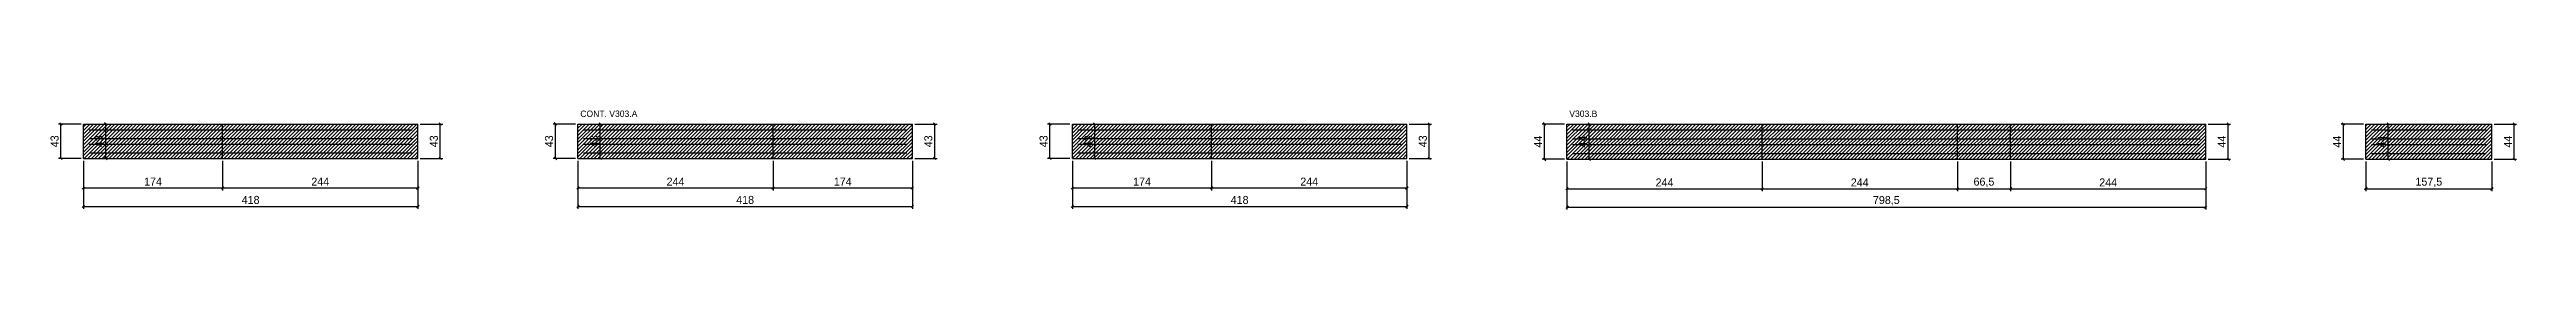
# Model space of a CAD drawing. Extents: x -9000 to 6511, y -257 to 1250.
# Drawn here: x 3427 to 6511, y -257 to -133 of the extents above; entities that cross this region are included whole.
import ezdxf

# ---------------------------------------------------------------- set-up
doc = ezdxf.new("R2010")
doc.units = 0
for name, color, linetype in [('COTA', 241, 'Continuous'), ('NOMENCLATURA', 7, 'Continuous'), ('Painéis', 200, 'Continuous'), ('Reaproveitamento', 251, 'Continuous'), ('SARR_2.2x7', 40, 'Continuous')]:
    doc.layers.add(name, color=color, linetype=linetype)
doc.dimstyles.new('PAINEL', dxfattribs={"dimtxt": 10, "dimasz": 3, "dimexe": 3, "dimexo": 3, "dimgap": 3, "dimtad": 1, "dimblk": 'OBLIQUE', "dimblk1": 'OBLIQUE', "dimcen": 2.5, "dimclrd": 4, "dimclre": 4, "dimclrt": 240, "dimazin": 3, "dimtfac": 1, "dimtmove": 0, "dimatfit": 3})

# ---------------------------------------------------------------- blocks, each defined once
blk = doc.blocks.new('_OBLIQUE')
at = {"color": 0, "linetype": 'BYBLOCK'}
blk.add_line((-0.5, -0.5), (0.5, 0.5), dxfattribs=at)

msp = doc.modelspace()

# ---------------------------------------------------------------- hatches: boundary and pattern name
at = {"layer": 'Reaproveitamento'}
h = msp.add_hatch(dxfattribs=at)
h.set_pattern_fill('ANSI31')
h.paths.add_polyline_path([(3470, -193), (3644, -193), (3644, -150), (3470, -150)])
h = msp.add_hatch(dxfattribs=at)
h.set_pattern_fill('ANSI31')
h.paths.add_polyline_path([(3644, -193), (3888, -193), (3888, -150), (3644, -150)])
h = msp.add_hatch(dxfattribs=at)
h.set_pattern_fill('ANSI31')
h.paths.add_polyline_path([(4088, -193), (4332, -193), (4332, -150), (4088, -150)])
h = msp.add_hatch(dxfattribs=at)
h.set_pattern_fill('ANSI31')
h.paths.add_polyline_path([(4332, -193), (4506, -193), (4506, -150), (4332, -150)])
h = msp.add_hatch(dxfattribs=at)
h.set_pattern_fill('ANSI31')
h.paths.add_polyline_path([(4706, -193), (4880, -193), (4880, -150), (4706, -150)])
h = msp.add_hatch(dxfattribs=at)
h.set_pattern_fill('ANSI31')
h.paths.add_polyline_path([(4880, -193), (5124, -193), (5124, -150), (4880, -150)])
h = msp.add_hatch(dxfattribs=at)
h.set_pattern_fill('ANSI31')
h.paths.add_polyline_path([(5324, -194), (5568, -194), (5568, -150.3), (5324, -150.3)])
h = msp.add_hatch(dxfattribs=at)
h.set_pattern_fill('ANSI31')
h.paths.add_polyline_path([(5568, -194), (5812, -194), (5812, -150.3), (5568, -150.3)])
h = msp.add_hatch(dxfattribs=at)
h.set_pattern_fill('ANSI31')
h.paths.add_polyline_path([(5812, -194), (5878.5, -194), (5878.5, -150.3), (5812, -150.3)])
h = msp.add_hatch(dxfattribs=at)
h.set_pattern_fill('ANSI31')
h.paths.add_polyline_path([(5878.5, -194), (6122.5, -194), (6122.5, -150.3), (5878.5, -150.3)])
h = msp.add_hatch(dxfattribs=at)
h.set_pattern_fill('ANSI31')
h.paths.add_polyline_path([(6322.5, -193.7), (6480, -193.7), (6480, -150), (6322.5, -150)])

# ---------------------------------------------------------------- linework, layer by layer
at = {"layer": 'Painéis'}
for p, q in [((3470, -150), (3644, -150)), ((3470, -193), (3470, -150)), ((3644, -193), (3644, -150)), ((3644, -193), (3644, -150)), ((3644, -150), (3888, -150)), ((3644, -193), (3644, -150)), ((3888, -193), (3888, -150)), ((4088, -150), (4332, -150)), ((4088, -193), (4088, -150)), ((4332, -193), (4332, -150)), ((4332, -193), (4332, -150)), ((4332, -150), (4506, -150)), ((4332, -193), (4332, -150)), ((4506, -193), (4506, -150)), ((4706, -150), (4880, -150)), ((4706, -193), (4706, -150)), ((4880, -193), (4880, -150)), ((4880, -193), (4880, -150)), ((4880, -150), (5124, -150)), ((4880, -193), (4880, -150)), ((5124, -193), (5124, -150)), ((5324, -150), (5568, -150)), ((5324, -194), (5324, -150)), ((5568, -194), (5568, -150)), ((5568, -194), (5568, -150)), ((5568, -150), (5812, -150)), ((5568, -194), (5568, -150)), ((5812, -194), (5812, -150)), ((5812, -194), (5812, -150)), ((5812, -150), (5878.5, -150)), ((5812, -194), (5812, -150)), ((5878.5, -194), (5878.5, -150)), ((5878.5, -194), (5878.5, -150)), ((5878.5, -150), (6122.5, -150)), ((5878.5, -194), (5878.5, -150)), ((6122.5, -194), (6122.5, -150)), ((6322.5, -150), (6480, -150)), ((6322.5, -194), (6322.5, -150)), ((6480, -194), (6480, -150)), ((3470, -193), (3644, -193)), ((3644, -193), (3888, -193)), ((4088, -193), (4332, -193)), ((4332, -193), (4506, -193)), ((4706, -193), (4880, -193)), ((4880, -193), (5124, -193)), ((5324, -194), (5568, -194)), ((5568, -194), (5812, -194)), ((5812, -194), (5878.5, -194)), ((5878.5, -194), (6122.5, -194)), ((6322.5, -194), (6480, -194))]:
    msp.add_line(p, q, dxfattribs=at)
at = {"layer": 'SARR_2.2x7'}
for points in [[(3477, -157), (3644, -157)], [(3477, -157), (3644, -157)], [(3477, -168), (3644, -168)], [(3477, -168), (3644, -168)], [(3477, -175), (3644, -175)], [(3477, -175), (3644, -175)], [(3644, -157), (3881, -157)], [(3644, -157), (3881, -157)], [(3644, -168), (3881, -168)], [(3644, -168), (3881, -168)], [(3644, -175), (3881, -175)], [(3644, -175), (3881, -175)], [(4095, -157), (4332, -157)], [(4095, -157), (4332, -157)], [(4095, -168), (4332, -168)], [(4095, -168), (4332, -168)], [(4095, -175), (4332, -175)], [(4095, -175), (4332, -175)], [(4332, -157), (4499, -157)], [(4332, -157), (4499, -157)], [(4332, -168), (4499, -168)], [(4332, -168), (4499, -168)], [(4332, -175), (4499, -175)], [(4332, -175), (4499, -175)], [(4713, -157), (4880, -157)], [(4713, -157), (4880, -157)], [(4713, -168), (4880, -168)], [(4713, -168), (4880, -168)], [(4713, -175), (4880, -175)], [(4713, -175), (4880, -175)], [(4880, -157), (5117, -157)], [(4880, -157), (5117, -157)], [(4880, -168), (5117, -168)], [(4880, -168), (5117, -168)], [(4880, -175), (5117, -175)], [(4880, -175), (5117, -175)], [(5331, -157), (5568, -157)], [(5331, -157), (5568, -157)], [(5331, -168.5), (5568, -168.5)], [(5331, -168.5), (5568, -168.5)], [(5331, -175.5), (5568, -175.5)], [(5331, -175.5), (5568, -175.5)], [(5568, -157), (5812, -157)], [(5568, -157), (5812, -157)], [(5568, -168.5), (5812, -168.5)], [(5568, -168.5), (5812, -168.5)], [(5568, -175.5), (5812, -175.5)], [(5568, -175.5), (5812, -175.5)], [(5812, -157), (5878.5, -157)], [(5812, -157), (5878.5, -157)], [(5812, -168.5), (5878.5, -168.5)], [(5812, -168.5), (5878.5, -168.5)], [(5812, -175.5), (5878.5, -175.5)], [(5812, -175.5), (5878.5, -175.5)], [(5878.5, -157), (6115.5, -157)], [(5878.5, -157), (6115.5, -157)], [(5878.5, -168.5), (6115.5, -168.5)], [(5878.5, -168.5), (6115.5, -168.5)], [(5878.5, -175.5), (6115.5, -175.5)], [(5878.5, -175.5), (6115.5, -175.5)], [(6329.5, -157), (6473, -157)], [(6329.5, -157), (6473, -157)], [(6329.5, -168.5), (6473, -168.5)], [(6329.5, -168.5), (6473, -168.5)], [(6329.5, -175.5), (6473, -175.5)], [(6329.5, -175.5), (6473, -175.5)], [(3477, -186), (3644, -186)], [(3477, -186), (3644, -186)], [(3644, -186), (3881, -186)], [(3644, -186), (3881, -186)], [(4095, -186), (4332, -186)], [(4095, -186), (4332, -186)], [(4332, -186), (4499, -186)], [(4332, -186), (4499, -186)], [(4713, -186), (4880, -186)], [(4713, -186), (4880, -186)], [(4880, -186), (5117, -186)], [(4880, -186), (5117, -186)], [(5331, -187), (5568, -187)], [(5331, -187), (5568, -187)], [(5568, -187), (5812, -187)], [(5568, -187), (5812, -187)], [(5812, -187), (5878.5, -187)], [(5812, -187), (5878.5, -187)], [(5878.5, -187), (6115.5, -187)], [(5878.5, -187), (6115.5, -187)], [(6329.5, -187), (6473, -187)], [(6329.5, -187), (6473, -187)]]:
    msp.add_lwpolyline(points, dxfattribs=at)

# ---------------------------------------------------------------- texts
at = {"layer": 'NOMENCLATURA'}
for s, p in [('CONT. V303.A', (4091, -141)), ('V303.B', (5327, -141))]:
    msp.add_text(s, height=8, dxfattribs=at).set_placement(p)

# ---------------------------------------------------------------- dimensions: what is measured, and where the dimension line sits
at = {"layer": 'COTA'}
for base, p1, p2 in [((3442, -193), (3470, -193), (3470, -150)), ((3498, -193), (3470, -193), (3470, -150)), ((3916, -193), (3888, -193), (3888, -150)), ((3916, -193), (3888, -193), (3888, -150)), ((4060, -193), (4088, -193), (4088, -150)), ((4116, -193), (4088, -193), (4088, -150)), ((4534, -193), (4506, -193), (4506, -150)), ((4534, -193), (4506, -193), (4506, -150)), ((4678, -193), (4706, -193), (4706, -150)), ((4734, -193), (4706, -193), (4706, -150)), ((5152, -193), (5124, -193), (5124, -150)), ((5152, -193), (5124, -193), (5124, -150)), ((5296, -194), (5324, -194), (5324, -150)), ((5352, -194), (5324, -194), (5324, -150)), ((6150.5, -194), (6122.5, -194), (6122.5, -150)), ((6150.5, -194), (6122.5, -194), (6122.5, -150)), ((6294.5, -194), (6322.5, -194), (6322.5, -150)), ((6350.5, -194), (6322.5, -194), (6322.5, -150)), ((6508, -194), (6480, -194), (6480, -150)), ((6508, -194), (6480, -194), (6480, -150))]:
    msp.add_linear_dim(base=base, p1=p1, p2=p2, angle=90, dimstyle='PAINEL', dxfattribs=at).render()
for base, p1, p2 in [((3470, -230), (3470, -193), (3644, -193)), ((3470, -253), (3470, -193), (3888, -193)), ((3644, -230), (3644, -193), (3888, -193)), ((4088, -230), (4088, -193), (4332, -193)), ((4088, -253), (4088, -193), (4506, -193)), ((4332, -230), (4332, -193), (4506, -193)), ((4706, -230), (4706, -193), (4880, -193)), ((4706, -253), (4706, -193), (5124, -193)), ((4880, -230), (4880, -193), (5124, -193)), ((5324, -231), (5324, -194), (5568, -194)), ((5324, -254), (5324, -194), (6122.5, -194)), ((5568, -231), (5568, -194), (5812, -194)), ((5812, -231), (5812, -194), (5878.5, -194)), ((5878.5, -231), (5878.5, -194), (6122.5, -194)), ((6322.5, -231), (6322.5, -194), (6480, -194))]:
    msp.add_linear_dim(base=base, p1=p1, p2=p2, dimstyle='PAINEL', dxfattribs=at).render()

doc.saveas('drawing.dxf')
